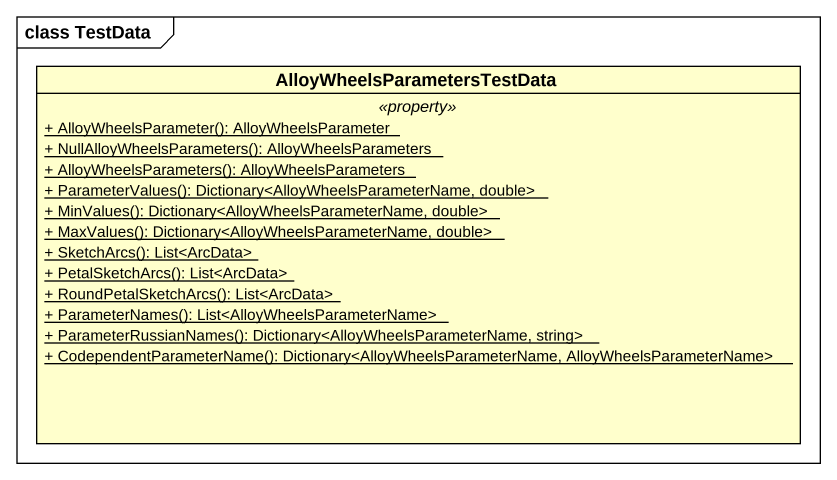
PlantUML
@startuml
mainframe class TestData
hide circle
hide empty members
skinparam classAttributeIconSize 0
class "AlloyWheelsParametersTestData" as AlloyWheelsParametersTestDat {
  .. <<property>> ..
  {static} + AlloyWheelsParameter(): AlloyWheelsParameter
  {static} + NullAlloyWheelsParameters(): AlloyWheelsParameters
  {static} + AlloyWheelsParameters(): AlloyWheelsParameters
  {static} + ParameterValues(): Dictionary<AlloyWheelsParameterName, double>
  {static} + MinValues(): Dictionary<AlloyWheelsParameterName, double>
  {static} + MaxValues(): Dictionary<AlloyWheelsParameterName, double>
  {static} + SketchArcs(): List<ArcData>
  {static} + PetalSketchArcs(): List<ArcData>
  {static} + RoundPetalSketchArcs(): List<ArcData>
  {static} + ParameterNames(): List<AlloyWheelsParameterName>
  {static} + ParameterRussianNames(): Dictionary<AlloyWheelsParameterName, string>
  {static} + CodependentParameterName(): Dictionary<AlloyWheelsParameterName, AlloyWheelsParameterName>
}
@enduml
